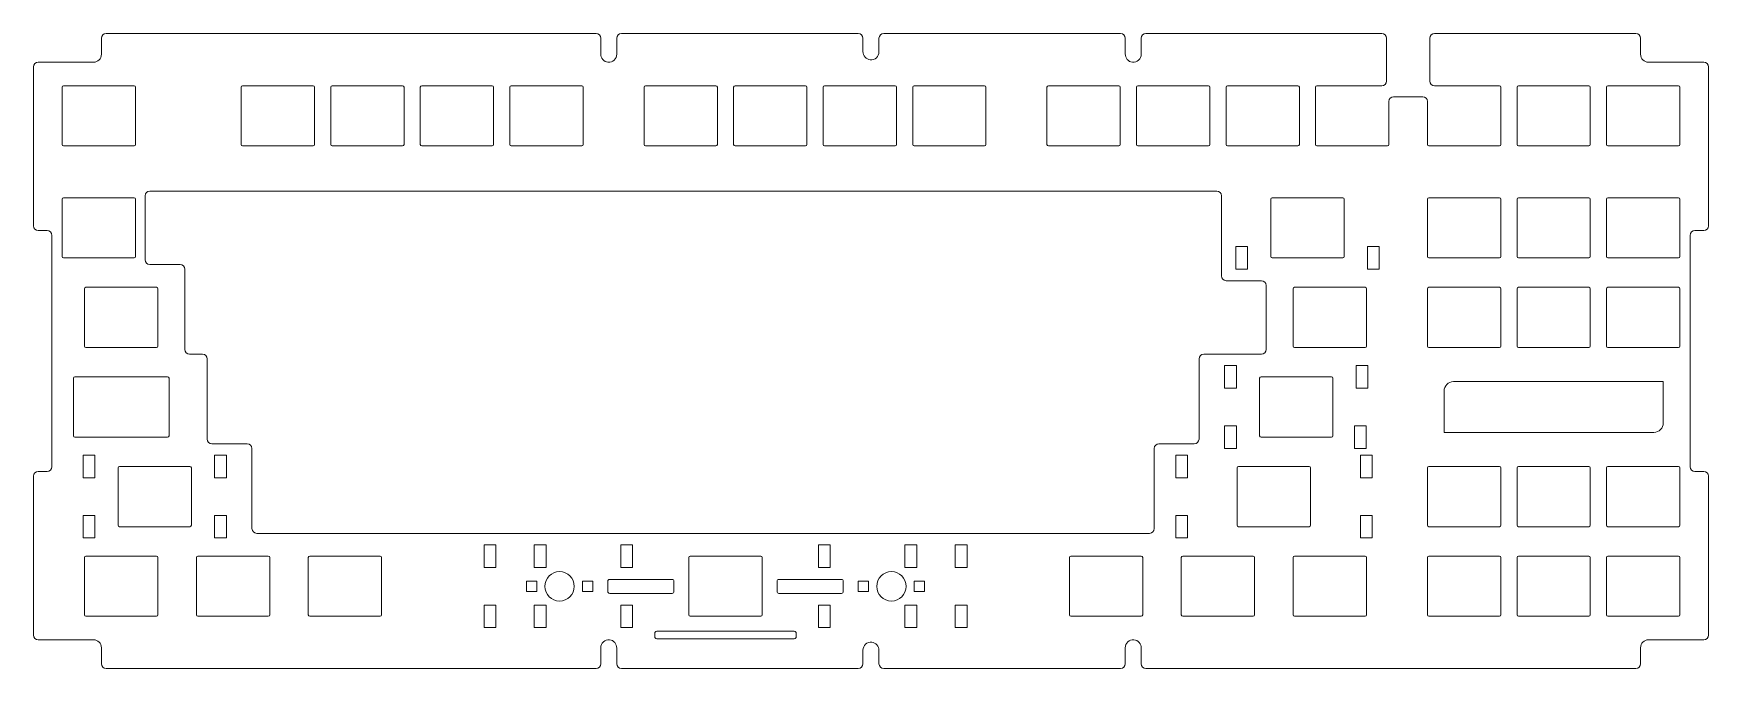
# Model space of a CAD drawing. Header units: inches. Extents: x -9 to 348, y 31 to 166.
import ezdxf

# ---------------------------------------------------------------- set-up
doc = ezdxf.new("R2010")
doc.units = ezdxf.units.IN
doc.header["$MEASUREMENT"] = 0
doc.layers.add('Layer 2', color=7, linetype='Continuous')
doc.layers.add('Layer 3', color=7, linetype='Continuous')

# ---------------------------------------------------------------- blocks, each defined once
blk = doc.blocks.new('block 2')
at = {"layer": 'Layer 2', "color": 250, "lineweight": 9}
blk.add_open_spline([(288.25, 158.71), (288.25, 158.71), (288.25, 165.27), (288.25, 165.27), (288.25, 165.83), (288.7, 166.28), (289.25, 166.28), (289.25, 166.28), (332.08, 166.28), (332.08, 166.28), (332.63, 166.28), (333.08, 165.83), (333.08, 165.28), (333.08, 165.28), (333.08, 161.87), (333.08, 161.87), (333.08, 160.93), (333.84, 160.17), (334.78, 160.17), (334.78, 160.17), (346.53, 160.17), (346.53, 160.17), (347.09, 160.17), (347.53, 159.72), (347.53, 159.17), (347.53, 159.17), (347.53, 125.37), (347.53, 125.37), (347.53, 124.82), (347.09, 124.37), (346.53, 124.37), (346.53, 124.37), (344.65, 124.37), (344.65, 124.37), (344.1, 124.37), (343.65, 123.93), (343.65, 123.37), (343.65, 123.37), (343.65, 74.18), (343.65, 74.18), (343.65, 73.63), (344.1, 73.18), (344.65, 73.18), (344.65, 73.18), (346.53, 73.18), (346.53, 73.18), (347.09, 73.18), (347.53, 72.73), (347.53, 72.18), (347.53, 72.18), (347.53, 38.38), (347.53, 38.38), (347.53, 37.83), (347.09, 37.38), (346.53, 37.38), (346.53, 37.38), (334.78, 37.38), (334.78, 37.38), (333.84, 37.38), (333.08, 36.62), (333.08, 35.68), (333.08, 35.68), (333.08, 32.28), (333.08, 32.28), (333.08, 31.73), (332.63, 31.28), (332.08, 31.28), (332.08, 31.28), (227.83, 31.28), (227.83, 31.28), (227.28, 31.28), (226.83, 31.73), (226.83, 32.28), (226.83, 32.28), (226.83, 35.6), (226.83, 35.6), (226.83, 36.49), (226.18, 37.3), (225.29, 37.38), (224.28, 37.46), (223.43, 36.67), (223.43, 35.68), (223.43, 35.68), (223.43, 32.28), (223.43, 32.28), (223.43, 31.73), (222.99, 31.28), (222.43, 31.28), (222.43, 31.28), (172.03, 31.28), (172.03, 31.28), (171.48, 31.28), (171.03, 31.73), (171.03, 32.28), (171.03, 32.28), (171.03, 35.11), (171.03, 35.11), (171.03, 36), (170.38, 36.79), (169.5, 36.88), (168.49, 36.97), (167.63, 36.18), (167.63, 35.18), (167.63, 35.18), (167.63, 32.28), (167.63, 32.28), (167.63, 31.73), (167.19, 31.28), (166.63, 31.28), (166.63, 31.28), (116.23, 31.28), (116.23, 31.28), (115.68, 31.28), (115.23, 31.73), (115.23, 32.28), (115.23, 32.28), (115.23, 35.61), (115.23, 35.61), (115.23, 36.5), (114.58, 37.29), (113.7, 37.38), (112.69, 37.47), (111.83, 36.68), (111.83, 35.68), (111.83, 35.68), (111.83, 32.28), (111.83, 32.28), (111.83, 31.73), (111.39, 31.28), (110.83, 31.28), (110.83, 31.28), (6.59, 31.28), (6.59, 31.28), (6.03, 31.28), (5.59, 31.73), (5.59, 32.28), (5.59, 32.28), (5.59, 35.68), (5.59, 35.68), (5.59, 36.62), (4.82, 37.38), (3.89, 37.38), (3.89, 37.38), (-7.87, 37.38), (-7.87, 37.38), (-8.42, 37.38), (-8.87, 37.83), (-8.87, 38.38), (-8.87, 38.38), (-8.87, 72.18), (-8.87, 72.18), (-8.87, 72.73), (-8.42, 73.18), (-7.87, 73.18), (-7.87, 73.18), (-5.99, 73.18), (-5.99, 73.18), (-5.43, 73.18), (-4.99, 73.63), (-4.99, 74.18), (-4.99, 74.18), (-4.99, 123.37), (-4.99, 123.37), (-4.99, 123.93), (-5.43, 124.37), (-5.99, 124.37), (-5.99, 124.37), (-7.87, 124.37), (-7.87, 124.37), (-8.42, 124.37), (-8.87, 124.82), (-8.87, 125.37), (-8.87, 125.37), (-8.87, 159.17), (-8.87, 159.17), (-8.87, 159.72), (-8.42, 160.17), (-7.87, 160.17), (-7.87, 160.17), (3.89, 160.17), (3.89, 160.17), (4.82, 160.17), (5.59, 160.93), (5.59, 161.87), (5.59, 161.87), (5.59, 165.28), (5.59, 165.28), (5.59, 165.83), (6.03, 166.28), (6.59, 166.28), (6.59, 166.28), (110.83, 166.28), (110.83, 166.28), (111.39, 166.28), (111.83, 165.83), (111.83, 165.28), (111.83, 165.28), (111.83, 161.95), (111.83, 161.95), (111.83, 161.06), (112.48, 160.26), (113.37, 160.18), (114.38, 160.08), (115.23, 160.88), (115.23, 161.87), (115.23, 161.87), (115.23, 165.28), (115.23, 165.28), (115.23, 165.83), (115.68, 166.28), (116.23, 166.28), (116.23, 166.28), (166.63, 166.28), (166.63, 166.28), (167.19, 166.28), (167.63, 165.83), (167.63, 165.28), (167.63, 165.28), (167.63, 162.45), (167.63, 162.45), (167.63, 161.56), (168.28, 160.76), (169.17, 160.68), (170.18, 160.58), (171.03, 161.38), (171.03, 162.37), (171.03, 162.37), (171.03, 165.28), (171.03, 165.28), (171.03, 165.83), (171.48, 166.28), (172.03, 166.28), (172.03, 166.28), (222.43, 166.28), (222.43, 166.28), (222.99, 166.28), (223.43, 165.83), (223.43, 165.28), (223.43, 165.28), (223.43, 161.95), (223.43, 161.95), (223.43, 161.06), (224.08, 160.26), (224.97, 160.18), (225.98, 160.08), (226.83, 160.88), (226.83, 161.87), (226.83, 161.87), (226.83, 165.28), (226.83, 165.28), (226.83, 165.83), (227.28, 166.28), (227.83, 166.28), (227.83, 166.28), (278.01, 166.28), (278.01, 166.28), (278.57, 166.28), (279.02, 165.83), (279.02, 165.27), (279.02, 165.27), (279.02, 158.71), (279.02, 158.71)], degree=3, knots=[0, 0, 0, 0, 1, 1, 1, 2, 2, 2, 3, 3, 3, 4, 4, 4, 5, 5, 5, 6, 6, 6, 7, 7, 7, 8, 8, 8, 9, 9, 9, 10, 10, 10, 11, 11, 11, 12, 12, 12, 13, 13, 13, 14, 14, 14, 15, 15, 15, 16, 16, 16, 17, 17, 17, 18, 18, 18, 19, 19, 19, 20, 20, 20, 21, 21, 21, 22, 22, 22, 23, 23, 23, 24, 24, 24, 25, 25, 25, 26, 26, 26, 27, 27, 27, 28, 28, 28, 29, 29, 29, 30, 30, 30, 31, 31, 31, 32, 32, 32, 33, 33, 33, 34, 34, 34, 35, 35, 35, 36, 36, 36, 37, 37, 37, 38, 38, 38, 39, 39, 39, 40, 40, 40, 41, 41, 41, 42, 42, 42, 43, 43, 43, 44, 44, 44, 45, 45, 45, 46, 46, 46, 47, 47, 47, 48, 48, 48, 49, 49, 49, 50, 50, 50, 51, 51, 51, 52, 52, 52, 53, 53, 53, 54, 54, 54, 55, 55, 55, 56, 56, 56, 57, 57, 57, 58, 58, 58, 59, 59, 59, 60, 60, 60, 61, 61, 61, 62, 62, 62, 63, 63, 63, 64, 64, 64, 65, 65, 65, 66, 66, 66, 67, 67, 67, 68, 68, 68, 69, 69, 69, 70, 70, 70, 71, 71, 71, 72, 72, 72, 73, 73, 73, 74, 74, 74, 75, 75, 75, 76, 76, 76, 77, 77, 77, 78, 78, 78, 79, 79, 79, 80, 80, 80, 81, 81, 81, 82, 82, 82, 83, 83, 83, 84, 84, 84, 85, 85, 85, 86, 86, 86, 87, 87, 87, 87], dxfattribs=at)
blk = doc.blocks.new('block 3')
at = {"layer": 'Layer 2', "color": 250, "lineweight": 9}
blk.add_open_spline([(337.91, 92.27), (337.91, 92.27), (337.91, 83.48), (337.91, 83.48), (337.91, 82.37), (337.02, 81.48), (335.91, 81.48), (335.91, 81.48), (291.27, 81.48), (291.27, 81.48), (291.27, 81.48), (291.27, 90.27), (291.27, 90.27), (291.27, 91.37), (292.16, 92.27), (293.27, 92.27), (293.27, 92.27), (337.91, 92.27), (337.91, 92.27)], degree=3, knots=[0, 0, 0, 0, 1, 1, 1, 2, 2, 2, 3, 3, 3, 4, 4, 4, 5, 5, 5, 6, 6, 6, 6], dxfattribs=at)
blk = doc.blocks.new('block 4')
at = {"layer": 'Layer 2', "color": 250, "lineweight": 9}
blk.add_open_spline([(163.03, 47.23), (163.03, 47.23), (149.75, 47.23), (149.75, 47.23), (149.53, 47.23), (149.35, 47.41), (149.35, 47.63), (149.35, 47.63), (149.35, 49.83), (149.35, 49.83), (149.35, 50.06), (149.53, 50.23), (149.75, 50.23), (149.75, 50.23), (163.03, 50.23), (163.03, 50.23), (163.25, 50.23), (163.43, 50.06), (163.43, 49.83), (163.43, 49.83), (163.43, 47.63), (163.43, 47.63), (163.43, 47.41), (163.25, 47.23), (163.03, 47.23)], degree=3, knots=[0, 0, 0, 0, 1, 1, 1, 2, 2, 2, 3, 3, 3, 4, 4, 4, 5, 5, 5, 6, 6, 6, 7, 7, 7, 8, 8, 8, 8], dxfattribs=at)
blk = doc.blocks.new('block 5')
at = {"layer": 'Layer 2', "color": 250, "lineweight": 9}
blk.add_open_spline([(153.02, 37.59), (153.02, 37.59), (123.74, 37.59), (123.74, 37.59), (123.52, 37.59), (123.34, 37.77), (123.34, 37.99), (123.34, 37.99), (123.34, 38.78), (123.34, 38.78), (123.34, 39), (123.52, 39.18), (123.74, 39.18), (123.74, 39.18), (153.02, 39.18), (153.02, 39.18), (153.24, 39.18), (153.42, 39), (153.42, 38.78), (153.42, 38.78), (153.42, 37.99), (153.42, 37.99), (153.42, 37.77), (153.24, 37.59), (153.02, 37.59)], degree=3, knots=[0, 0, 0, 0, 1, 1, 1, 2, 2, 2, 3, 3, 3, 4, 4, 4, 5, 5, 5, 6, 6, 6, 7, 7, 7, 8, 8, 8, 8], dxfattribs=at)
blk = doc.blocks.new('block 6')
at = {"layer": 'Layer 2', "color": 250, "lineweight": 9}
blk.add_open_spline([(127, 47.23), (127, 47.23), (113.73, 47.23), (113.73, 47.23), (113.51, 47.23), (113.33, 47.41), (113.33, 47.63), (113.33, 47.63), (113.33, 49.83), (113.33, 49.83), (113.33, 50.06), (113.51, 50.23), (113.73, 50.23), (113.73, 50.23), (127, 50.23), (127, 50.23), (127.22, 50.23), (127.4, 50.06), (127.4, 49.83), (127.4, 49.83), (127.4, 47.63), (127.4, 47.63), (127.4, 47.41), (127.22, 47.23), (127, 47.23)], degree=3, knots=[0, 0, 0, 0, 1, 1, 1, 2, 2, 2, 3, 3, 3, 4, 4, 4, 5, 5, 5, 6, 6, 6, 7, 7, 7, 8, 8, 8, 8], dxfattribs=at)
blk = doc.blocks.new('block 7')
at = {"layer": 'Layer 2', "color": 250, "lineweight": 9}
blk.add_open_spline([(12.53, 142.38), (12.53, 142.38), (-2.47, 142.38), (-2.47, 142.38), (-2.64, 142.38), (-2.77, 142.52), (-2.77, 142.68), (-2.77, 142.68), (-2.77, 154.88), (-2.77, 154.88), (-2.77, 155.05), (-2.64, 155.18), (-2.47, 155.18), (-2.47, 155.18), (12.53, 155.18), (12.53, 155.18), (12.69, 155.18), (12.83, 155.05), (12.83, 154.88), (12.83, 154.88), (12.83, 142.68), (12.83, 142.68), (12.83, 142.52), (12.69, 142.38), (12.53, 142.38)], degree=3, knots=[0, 0, 0, 0, 1, 1, 1, 2, 2, 2, 3, 3, 3, 4, 4, 4, 5, 5, 5, 6, 6, 6, 7, 7, 7, 8, 8, 8, 8], dxfattribs=at)
blk = doc.blocks.new('block 8')
at = {"layer": 'Layer 2', "color": 250, "lineweight": 9}
blk.add_open_spline([(12.53, 118.57), (12.53, 118.57), (-2.47, 118.57), (-2.47, 118.57), (-2.64, 118.57), (-2.77, 118.71), (-2.77, 118.87), (-2.77, 118.87), (-2.77, 131.07), (-2.77, 131.07), (-2.77, 131.24), (-2.64, 131.37), (-2.47, 131.37), (-2.47, 131.37), (12.53, 131.37), (12.53, 131.37), (12.69, 131.37), (12.83, 131.24), (12.83, 131.07), (12.83, 131.07), (12.83, 118.87), (12.83, 118.87), (12.83, 118.71), (12.69, 118.57), (12.53, 118.57)], degree=3, knots=[0, 0, 0, 0, 1, 1, 1, 2, 2, 2, 3, 3, 3, 4, 4, 4, 5, 5, 5, 6, 6, 6, 7, 7, 7, 8, 8, 8, 8], dxfattribs=at)
blk = doc.blocks.new('block 9')
at = {"layer": 'Layer 2', "color": 250, "lineweight": 9}
blk.add_open_spline([(17.29, 99.52), (17.29, 99.52), (2.29, 99.52), (2.29, 99.52), (2.12, 99.52), (1.99, 99.66), (1.99, 99.82), (1.99, 99.82), (1.99, 112.02), (1.99, 112.02), (1.99, 112.19), (2.12, 112.32), (2.29, 112.32), (2.29, 112.32), (17.29, 112.32), (17.29, 112.32), (17.45, 112.32), (17.59, 112.19), (17.59, 112.02), (17.59, 112.02), (17.59, 99.82), (17.59, 99.82), (17.59, 99.66), (17.45, 99.52), (17.29, 99.52)], degree=3, knots=[0, 0, 0, 0, 1, 1, 1, 2, 2, 2, 3, 3, 3, 4, 4, 4, 5, 5, 5, 6, 6, 6, 7, 7, 7, 8, 8, 8, 8], dxfattribs=at)
blk = doc.blocks.new('block 10')
at = {"layer": 'Layer 2', "color": 250, "lineweight": 9}
blk.add_open_spline([(50.63, 142.38), (50.63, 142.38), (35.63, 142.38), (35.63, 142.38), (35.46, 142.38), (35.33, 142.52), (35.33, 142.68), (35.33, 142.68), (35.33, 154.88), (35.33, 154.88), (35.33, 155.05), (35.46, 155.18), (35.63, 155.18), (35.63, 155.18), (50.63, 155.18), (50.63, 155.18), (50.79, 155.18), (50.93, 155.05), (50.93, 154.88), (50.93, 154.88), (50.93, 142.68), (50.93, 142.68), (50.93, 142.52), (50.79, 142.38), (50.63, 142.38)], degree=3, knots=[0, 0, 0, 0, 1, 1, 1, 2, 2, 2, 3, 3, 3, 4, 4, 4, 5, 5, 5, 6, 6, 6, 7, 7, 7, 8, 8, 8, 8], dxfattribs=at)
blk = doc.blocks.new('block 11')
at = {"layer": 'Layer 2', "color": 250, "lineweight": 9}
blk.add_open_spline([(69.68, 142.38), (69.68, 142.38), (54.68, 142.38), (54.68, 142.38), (54.51, 142.38), (54.38, 142.52), (54.38, 142.68), (54.38, 142.68), (54.38, 154.88), (54.38, 154.88), (54.38, 155.05), (54.51, 155.18), (54.68, 155.18), (54.68, 155.18), (69.68, 155.18), (69.68, 155.18), (69.84, 155.18), (69.98, 155.05), (69.98, 154.88), (69.98, 154.88), (69.98, 142.68), (69.98, 142.68), (69.98, 142.52), (69.84, 142.38), (69.68, 142.38)], degree=3, knots=[0, 0, 0, 0, 1, 1, 1, 2, 2, 2, 3, 3, 3, 4, 4, 4, 5, 5, 5, 6, 6, 6, 7, 7, 7, 8, 8, 8, 8], dxfattribs=at)
blk = doc.blocks.new('block 12')
at = {"layer": 'Layer 2', "color": 250, "lineweight": 9}
blk.add_open_spline([(88.73, 142.38), (88.73, 142.38), (73.73, 142.38), (73.73, 142.38), (73.56, 142.38), (73.43, 142.52), (73.43, 142.68), (73.43, 142.68), (73.43, 154.88), (73.43, 154.88), (73.43, 155.05), (73.56, 155.18), (73.73, 155.18), (73.73, 155.18), (88.73, 155.18), (88.73, 155.18), (88.89, 155.18), (89.03, 155.05), (89.03, 154.88), (89.03, 154.88), (89.03, 142.68), (89.03, 142.68), (89.03, 142.52), (88.89, 142.38), (88.73, 142.38)], degree=3, knots=[0, 0, 0, 0, 1, 1, 1, 2, 2, 2, 3, 3, 3, 4, 4, 4, 5, 5, 5, 6, 6, 6, 7, 7, 7, 8, 8, 8, 8], dxfattribs=at)
blk = doc.blocks.new('block 13')
at = {"layer": 'Layer 2', "color": 250, "lineweight": 9}
blk.add_open_spline([(107.78, 142.38), (107.78, 142.38), (92.78, 142.38), (92.78, 142.38), (92.61, 142.38), (92.48, 142.52), (92.48, 142.68), (92.48, 142.68), (92.48, 154.88), (92.48, 154.88), (92.48, 155.05), (92.61, 155.18), (92.78, 155.18), (92.78, 155.18), (107.78, 155.18), (107.78, 155.18), (107.94, 155.18), (108.08, 155.05), (108.08, 154.88), (108.08, 154.88), (108.08, 142.68), (108.08, 142.68), (108.08, 142.52), (107.94, 142.38), (107.78, 142.38)], degree=3, knots=[0, 0, 0, 0, 1, 1, 1, 2, 2, 2, 3, 3, 3, 4, 4, 4, 5, 5, 5, 6, 6, 6, 7, 7, 7, 8, 8, 8, 8], dxfattribs=at)
blk = doc.blocks.new('block 14')
at = {"layer": 'Layer 2', "color": 250, "lineweight": 9}
blk.add_open_spline([(19.67, 80.47), (19.67, 80.47), (-0.09, 80.47), (-0.09, 80.47), (-0.26, 80.47), (-0.39, 80.61), (-0.39, 80.77), (-0.39, 80.77), (-0.39, 92.97), (-0.39, 92.97), (-0.39, 93.14), (-0.26, 93.27), (-0.09, 93.27), (-0.09, 93.27), (19.67, 93.27), (19.67, 93.27), (19.84, 93.27), (19.97, 93.14), (19.97, 92.97), (19.97, 92.97), (19.97, 80.77), (19.97, 80.77), (19.97, 80.61), (19.84, 80.47), (19.67, 80.47)], degree=3, knots=[0, 0, 0, 0, 1, 1, 1, 2, 2, 2, 3, 3, 3, 4, 4, 4, 5, 5, 5, 6, 6, 6, 7, 7, 7, 8, 8, 8, 8], dxfattribs=at)
blk = doc.blocks.new('block 15')
at = {"layer": 'Layer 2', "color": 250, "lineweight": 9}
blk.add_open_spline([(24.43, 61.42), (24.43, 61.42), (9.43, 61.42), (9.43, 61.42), (9.27, 61.42), (9.13, 61.56), (9.13, 61.72), (9.13, 61.72), (9.13, 73.92), (9.13, 73.92), (9.13, 74.09), (9.27, 74.22), (9.43, 74.22), (9.43, 74.22), (24.43, 74.22), (24.43, 74.22), (24.6, 74.22), (24.73, 74.09), (24.73, 73.92), (24.73, 73.92), (24.73, 61.72), (24.73, 61.72), (24.73, 61.56), (24.6, 61.42), (24.43, 61.42)], degree=3, knots=[0, 0, 0, 0, 1, 1, 1, 2, 2, 2, 3, 3, 3, 4, 4, 4, 5, 5, 5, 6, 6, 6, 7, 7, 7, 8, 8, 8, 8], dxfattribs=at)
blk = doc.blocks.new('block 16')
at = {"layer": 'Layer 2', "color": 250, "lineweight": 9}
blk.add_open_spline([(17.29, 42.37), (17.29, 42.37), (2.29, 42.37), (2.29, 42.37), (2.12, 42.37), (1.99, 42.51), (1.99, 42.67), (1.99, 42.67), (1.99, 54.87), (1.99, 54.87), (1.99, 55.04), (2.12, 55.17), (2.29, 55.17), (2.29, 55.17), (17.29, 55.17), (17.29, 55.17), (17.45, 55.17), (17.59, 55.04), (17.59, 54.87), (17.59, 54.87), (17.59, 42.67), (17.59, 42.67), (17.59, 42.51), (17.45, 42.37), (17.29, 42.37)], degree=3, knots=[0, 0, 0, 0, 1, 1, 1, 2, 2, 2, 3, 3, 3, 4, 4, 4, 5, 5, 5, 6, 6, 6, 7, 7, 7, 8, 8, 8, 8], dxfattribs=at)
blk = doc.blocks.new('block 17')
at = {"layer": 'Layer 2', "color": 250, "lineweight": 9}
blk.add_open_spline([(41.1, 42.37), (41.1, 42.37), (26.1, 42.37), (26.1, 42.37), (25.94, 42.37), (25.8, 42.51), (25.8, 42.67), (25.8, 42.67), (25.8, 54.87), (25.8, 54.87), (25.8, 55.04), (25.94, 55.17), (26.1, 55.17), (26.1, 55.17), (41.1, 55.17), (41.1, 55.17), (41.27, 55.17), (41.4, 55.04), (41.4, 54.87), (41.4, 54.87), (41.4, 42.67), (41.4, 42.67), (41.4, 42.51), (41.27, 42.37), (41.1, 42.37)], degree=3, knots=[0, 0, 0, 0, 1, 1, 1, 2, 2, 2, 3, 3, 3, 4, 4, 4, 5, 5, 5, 6, 6, 6, 7, 7, 7, 8, 8, 8, 8], dxfattribs=at)
blk = doc.blocks.new('block 18')
at = {"layer": 'Layer 2', "color": 250, "lineweight": 9}
blk.add_open_spline([(64.91, 42.37), (64.91, 42.37), (49.91, 42.37), (49.91, 42.37), (49.75, 42.37), (49.61, 42.51), (49.61, 42.67), (49.61, 42.67), (49.61, 54.87), (49.61, 54.87), (49.61, 55.04), (49.75, 55.17), (49.91, 55.17), (49.91, 55.17), (64.91, 55.17), (64.91, 55.17), (65.08, 55.17), (65.21, 55.04), (65.21, 54.87), (65.21, 54.87), (65.21, 42.67), (65.21, 42.67), (65.21, 42.51), (65.08, 42.37), (64.91, 42.37)], degree=3, knots=[0, 0, 0, 0, 1, 1, 1, 2, 2, 2, 3, 3, 3, 4, 4, 4, 5, 5, 5, 6, 6, 6, 7, 7, 7, 8, 8, 8, 8], dxfattribs=at)
blk = doc.blocks.new('block 19')
at = {"layer": 'Layer 2', "color": 250, "lineweight": 9}
blk.add_open_spline([(226.84, 42.37), (226.84, 42.37), (211.84, 42.37), (211.84, 42.37), (211.67, 42.37), (211.54, 42.51), (211.54, 42.67), (211.54, 42.67), (211.54, 54.87), (211.54, 54.87), (211.54, 55.04), (211.67, 55.17), (211.84, 55.17), (211.84, 55.17), (226.84, 55.17), (226.84, 55.17), (227.01, 55.17), (227.14, 55.04), (227.14, 54.87), (227.14, 54.87), (227.14, 42.67), (227.14, 42.67), (227.14, 42.51), (227.01, 42.37), (226.84, 42.37)], degree=3, knots=[0, 0, 0, 0, 1, 1, 1, 2, 2, 2, 3, 3, 3, 4, 4, 4, 5, 5, 5, 6, 6, 6, 7, 7, 7, 8, 8, 8, 8], dxfattribs=at)
blk = doc.blocks.new('block 20')
at = {"layer": 'Layer 2', "color": 250, "lineweight": 9}
blk.add_open_spline([(250.65, 42.37), (250.65, 42.37), (235.65, 42.37), (235.65, 42.37), (235.49, 42.37), (235.35, 42.51), (235.35, 42.67), (235.35, 42.67), (235.35, 54.87), (235.35, 54.87), (235.35, 55.04), (235.49, 55.17), (235.65, 55.17), (235.65, 55.17), (250.65, 55.17), (250.65, 55.17), (250.82, 55.17), (250.95, 55.04), (250.95, 54.87), (250.95, 54.87), (250.95, 42.67), (250.95, 42.67), (250.95, 42.51), (250.82, 42.37), (250.65, 42.37)], degree=3, knots=[0, 0, 0, 0, 1, 1, 1, 2, 2, 2, 3, 3, 3, 4, 4, 4, 5, 5, 5, 6, 6, 6, 7, 7, 7, 8, 8, 8, 8], dxfattribs=at)
blk = doc.blocks.new('block 21')
at = {"layer": 'Layer 2', "color": 250, "lineweight": 9}
blk.add_open_spline([(274.46, 42.37), (274.46, 42.37), (259.47, 42.37), (259.47, 42.37), (259.3, 42.37), (259.17, 42.51), (259.17, 42.67), (259.17, 42.67), (259.17, 54.87), (259.17, 54.87), (259.17, 55.04), (259.3, 55.17), (259.47, 55.17), (259.47, 55.17), (274.46, 55.17), (274.46, 55.17), (274.63, 55.17), (274.76, 55.04), (274.76, 54.87), (274.76, 54.87), (274.76, 42.67), (274.76, 42.67), (274.76, 42.51), (274.63, 42.37), (274.46, 42.37)], degree=3, knots=[0, 0, 0, 0, 1, 1, 1, 2, 2, 2, 3, 3, 3, 4, 4, 4, 5, 5, 5, 6, 6, 6, 7, 7, 7, 8, 8, 8, 8], dxfattribs=at)
blk = doc.blocks.new('block 22')
at = {"layer": 'Layer 2', "color": 250, "lineweight": 9}
blk.add_open_spline([(145.88, 42.37), (145.88, 42.37), (130.88, 42.37), (130.88, 42.37), (130.71, 42.37), (130.58, 42.51), (130.58, 42.67), (130.58, 42.67), (130.58, 54.87), (130.58, 54.87), (130.58, 55.04), (130.71, 55.17), (130.88, 55.17), (130.88, 55.17), (145.88, 55.17), (145.88, 55.17), (146.04, 55.17), (146.18, 55.04), (146.18, 54.87), (146.18, 54.87), (146.18, 42.67), (146.18, 42.67), (146.18, 42.51), (146.04, 42.37), (145.88, 42.37)], degree=3, knots=[0, 0, 0, 0, 1, 1, 1, 2, 2, 2, 3, 3, 3, 4, 4, 4, 5, 5, 5, 6, 6, 6, 7, 7, 7, 8, 8, 8, 8], dxfattribs=at)
blk = doc.blocks.new('block 23')
at = {"layer": 'Layer 2', "color": 250, "lineweight": 9}
blk.add_open_spline([(267.32, 80.47), (267.32, 80.47), (252.32, 80.47), (252.32, 80.47), (252.15, 80.47), (252.02, 80.61), (252.02, 80.77), (252.02, 80.77), (252.02, 92.97), (252.02, 92.97), (252.02, 93.14), (252.15, 93.27), (252.32, 93.27), (252.32, 93.27), (267.32, 93.27), (267.32, 93.27), (267.48, 93.27), (267.62, 93.14), (267.62, 92.97), (267.62, 92.97), (267.62, 80.77), (267.62, 80.77), (267.62, 80.61), (267.48, 80.47), (267.32, 80.47)], degree=3, knots=[0, 0, 0, 0, 1, 1, 1, 2, 2, 2, 3, 3, 3, 4, 4, 4, 5, 5, 5, 6, 6, 6, 7, 7, 7, 8, 8, 8, 8], dxfattribs=at)
blk = doc.blocks.new('block 24')
at = {"layer": 'Layer 2', "color": 250, "lineweight": 9}
blk.add_open_spline([(262.56, 61.42), (262.56, 61.42), (247.56, 61.42), (247.56, 61.42), (247.39, 61.42), (247.26, 61.56), (247.26, 61.72), (247.26, 61.72), (247.26, 73.92), (247.26, 73.92), (247.26, 74.09), (247.39, 74.22), (247.56, 74.22), (247.56, 74.22), (262.56, 74.22), (262.56, 74.22), (262.72, 74.22), (262.86, 74.09), (262.86, 73.92), (262.86, 73.92), (262.86, 61.72), (262.86, 61.72), (262.86, 61.56), (262.72, 61.42), (262.56, 61.42)], degree=3, knots=[0, 0, 0, 0, 1, 1, 1, 2, 2, 2, 3, 3, 3, 4, 4, 4, 5, 5, 5, 6, 6, 6, 7, 7, 7, 8, 8, 8, 8], dxfattribs=at)
blk = doc.blocks.new('block 25')
at = {"layer": 'Layer 2', "color": 250, "lineweight": 9}
blk.add_open_spline([(274.46, 99.52), (274.46, 99.52), (259.46, 99.52), (259.46, 99.52), (259.3, 99.52), (259.16, 99.66), (259.16, 99.82), (259.16, 99.82), (259.16, 112.02), (259.16, 112.02), (259.16, 112.19), (259.3, 112.32), (259.46, 112.32), (259.46, 112.32), (274.46, 112.32), (274.46, 112.32), (274.63, 112.32), (274.76, 112.19), (274.76, 112.02), (274.76, 112.02), (274.76, 99.82), (274.76, 99.82), (274.76, 99.66), (274.63, 99.52), (274.46, 99.52)], degree=3, knots=[0, 0, 0, 0, 1, 1, 1, 2, 2, 2, 3, 3, 3, 4, 4, 4, 5, 5, 5, 6, 6, 6, 7, 7, 7, 8, 8, 8, 8], dxfattribs=at)
blk = doc.blocks.new('block 26')
at = {"layer": 'Layer 2', "color": 250, "lineweight": 9}
blk.add_open_spline([(269.7, 118.57), (269.7, 118.57), (254.7, 118.57), (254.7, 118.57), (254.54, 118.57), (254.4, 118.71), (254.4, 118.87), (254.4, 118.87), (254.4, 131.07), (254.4, 131.07), (254.4, 131.24), (254.54, 131.37), (254.7, 131.37), (254.7, 131.37), (269.7, 131.37), (269.7, 131.37), (269.87, 131.37), (270, 131.24), (270, 131.07), (270, 131.07), (270, 118.87), (270, 118.87), (270, 118.71), (269.87, 118.57), (269.7, 118.57)], degree=3, knots=[0, 0, 0, 0, 1, 1, 1, 2, 2, 2, 3, 3, 3, 4, 4, 4, 5, 5, 5, 6, 6, 6, 7, 7, 7, 8, 8, 8, 8], dxfattribs=at)
blk = doc.blocks.new('block 27')
at = {"layer": 'Layer 2', "color": 250, "lineweight": 9}
blk.add_open_spline([(303.04, 118.57), (303.04, 118.57), (288.04, 118.57), (288.04, 118.57), (287.87, 118.57), (287.74, 118.71), (287.74, 118.87), (287.74, 118.87), (287.74, 131.07), (287.74, 131.07), (287.74, 131.24), (287.87, 131.37), (288.04, 131.37), (288.04, 131.37), (303.04, 131.37), (303.04, 131.37), (303.2, 131.37), (303.34, 131.24), (303.34, 131.07), (303.34, 131.07), (303.34, 118.87), (303.34, 118.87), (303.34, 118.71), (303.2, 118.57), (303.04, 118.57)], degree=3, knots=[0, 0, 0, 0, 1, 1, 1, 2, 2, 2, 3, 3, 3, 4, 4, 4, 5, 5, 5, 6, 6, 6, 7, 7, 7, 8, 8, 8, 8], dxfattribs=at)
blk = doc.blocks.new('block 28')
at = {"layer": 'Layer 2', "color": 250, "lineweight": 9}
blk.add_open_spline([(322.09, 118.57), (322.09, 118.57), (307.09, 118.57), (307.09, 118.57), (306.92, 118.57), (306.79, 118.71), (306.79, 118.87), (306.79, 118.87), (306.79, 131.07), (306.79, 131.07), (306.79, 131.24), (306.92, 131.37), (307.09, 131.37), (307.09, 131.37), (322.09, 131.37), (322.09, 131.37), (322.25, 131.37), (322.39, 131.24), (322.39, 131.07), (322.39, 131.07), (322.39, 118.87), (322.39, 118.87), (322.39, 118.71), (322.25, 118.57), (322.09, 118.57)], degree=3, knots=[0, 0, 0, 0, 1, 1, 1, 2, 2, 2, 3, 3, 3, 4, 4, 4, 5, 5, 5, 6, 6, 6, 7, 7, 7, 8, 8, 8, 8], dxfattribs=at)
blk = doc.blocks.new('block 29')
at = {"layer": 'Layer 2', "color": 250, "lineweight": 9}
blk.add_open_spline([(341.14, 118.57), (341.14, 118.57), (326.14, 118.57), (326.14, 118.57), (325.97, 118.57), (325.84, 118.71), (325.84, 118.87), (325.84, 118.87), (325.84, 131.07), (325.84, 131.07), (325.84, 131.24), (325.97, 131.37), (326.14, 131.37), (326.14, 131.37), (341.14, 131.37), (341.14, 131.37), (341.3, 131.37), (341.44, 131.24), (341.44, 131.07), (341.44, 131.07), (341.44, 118.87), (341.44, 118.87), (341.44, 118.71), (341.3, 118.57), (341.14, 118.57)], degree=3, knots=[0, 0, 0, 0, 1, 1, 1, 2, 2, 2, 3, 3, 3, 4, 4, 4, 5, 5, 5, 6, 6, 6, 7, 7, 7, 8, 8, 8, 8], dxfattribs=at)
blk = doc.blocks.new('block 30')
at = {"layer": 'Layer 2', "color": 250, "lineweight": 9}
blk.add_open_spline([(303.04, 99.52), (303.04, 99.52), (288.04, 99.52), (288.04, 99.52), (287.87, 99.52), (287.74, 99.66), (287.74, 99.82), (287.74, 99.82), (287.74, 112.02), (287.74, 112.02), (287.74, 112.19), (287.87, 112.32), (288.04, 112.32), (288.04, 112.32), (303.04, 112.32), (303.04, 112.32), (303.2, 112.32), (303.34, 112.19), (303.34, 112.02), (303.34, 112.02), (303.34, 99.82), (303.34, 99.82), (303.34, 99.66), (303.2, 99.52), (303.04, 99.52)], degree=3, knots=[0, 0, 0, 0, 1, 1, 1, 2, 2, 2, 3, 3, 3, 4, 4, 4, 5, 5, 5, 6, 6, 6, 7, 7, 7, 8, 8, 8, 8], dxfattribs=at)
blk = doc.blocks.new('block 31')
at = {"layer": 'Layer 2', "color": 250, "lineweight": 9}
blk.add_open_spline([(322.09, 99.52), (322.09, 99.52), (307.09, 99.52), (307.09, 99.52), (306.92, 99.52), (306.79, 99.66), (306.79, 99.82), (306.79, 99.82), (306.79, 112.02), (306.79, 112.02), (306.79, 112.19), (306.92, 112.32), (307.09, 112.32), (307.09, 112.32), (322.09, 112.32), (322.09, 112.32), (322.25, 112.32), (322.39, 112.19), (322.39, 112.02), (322.39, 112.02), (322.39, 99.82), (322.39, 99.82), (322.39, 99.66), (322.25, 99.52), (322.09, 99.52)], degree=3, knots=[0, 0, 0, 0, 1, 1, 1, 2, 2, 2, 3, 3, 3, 4, 4, 4, 5, 5, 5, 6, 6, 6, 7, 7, 7, 8, 8, 8, 8], dxfattribs=at)
blk = doc.blocks.new('block 32')
at = {"layer": 'Layer 2', "color": 250, "lineweight": 9}
blk.add_open_spline([(341.14, 99.52), (341.14, 99.52), (326.14, 99.52), (326.14, 99.52), (325.97, 99.52), (325.84, 99.66), (325.84, 99.82), (325.84, 99.82), (325.84, 112.02), (325.84, 112.02), (325.84, 112.19), (325.97, 112.32), (326.14, 112.32), (326.14, 112.32), (341.14, 112.32), (341.14, 112.32), (341.3, 112.32), (341.44, 112.19), (341.44, 112.02), (341.44, 112.02), (341.44, 99.82), (341.44, 99.82), (341.44, 99.66), (341.3, 99.52), (341.14, 99.52)], degree=3, knots=[0, 0, 0, 0, 1, 1, 1, 2, 2, 2, 3, 3, 3, 4, 4, 4, 5, 5, 5, 6, 6, 6, 7, 7, 7, 8, 8, 8, 8], dxfattribs=at)
blk = doc.blocks.new('block 33')
at = {"layer": 'Layer 2', "color": 250, "lineweight": 9}
blk.add_open_spline([(322.09, 61.42), (322.09, 61.42), (307.09, 61.42), (307.09, 61.42), (306.92, 61.42), (306.79, 61.56), (306.79, 61.72), (306.79, 61.72), (306.79, 73.92), (306.79, 73.92), (306.79, 74.09), (306.92, 74.22), (307.09, 74.22), (307.09, 74.22), (322.09, 74.22), (322.09, 74.22), (322.25, 74.22), (322.39, 74.09), (322.39, 73.92), (322.39, 73.92), (322.39, 61.72), (322.39, 61.72), (322.39, 61.56), (322.25, 61.42), (322.09, 61.42)], degree=3, knots=[0, 0, 0, 0, 1, 1, 1, 2, 2, 2, 3, 3, 3, 4, 4, 4, 5, 5, 5, 6, 6, 6, 7, 7, 7, 8, 8, 8, 8], dxfattribs=at)
blk = doc.blocks.new('block 34')
at = {"layer": 'Layer 2', "color": 250, "lineweight": 9}
blk.add_open_spline([(303.04, 42.37), (303.04, 42.37), (288.04, 42.37), (288.04, 42.37), (287.87, 42.37), (287.74, 42.51), (287.74, 42.67), (287.74, 42.67), (287.74, 54.87), (287.74, 54.87), (287.74, 55.04), (287.87, 55.17), (288.04, 55.17), (288.04, 55.17), (303.04, 55.17), (303.04, 55.17), (303.2, 55.17), (303.34, 55.04), (303.34, 54.87), (303.34, 54.87), (303.34, 42.67), (303.34, 42.67), (303.34, 42.51), (303.2, 42.37), (303.04, 42.37)], degree=3, knots=[0, 0, 0, 0, 1, 1, 1, 2, 2, 2, 3, 3, 3, 4, 4, 4, 5, 5, 5, 6, 6, 6, 7, 7, 7, 8, 8, 8, 8], dxfattribs=at)
blk = doc.blocks.new('block 35')
at = {"layer": 'Layer 2', "color": 250, "lineweight": 9}
blk.add_open_spline([(322.09, 42.37), (322.09, 42.37), (307.09, 42.37), (307.09, 42.37), (306.92, 42.37), (306.79, 42.51), (306.79, 42.67), (306.79, 42.67), (306.79, 54.87), (306.79, 54.87), (306.79, 55.04), (306.92, 55.17), (307.09, 55.17), (307.09, 55.17), (322.09, 55.17), (322.09, 55.17), (322.25, 55.17), (322.39, 55.04), (322.39, 54.87), (322.39, 54.87), (322.39, 42.67), (322.39, 42.67), (322.39, 42.51), (322.25, 42.37), (322.09, 42.37)], degree=3, knots=[0, 0, 0, 0, 1, 1, 1, 2, 2, 2, 3, 3, 3, 4, 4, 4, 5, 5, 5, 6, 6, 6, 7, 7, 7, 8, 8, 8, 8], dxfattribs=at)
blk = doc.blocks.new('block 36')
at = {"layer": 'Layer 2', "color": 250, "lineweight": 9}
blk.add_open_spline([(341.14, 42.37), (341.14, 42.37), (326.14, 42.37), (326.14, 42.37), (325.97, 42.37), (325.84, 42.51), (325.84, 42.67), (325.84, 42.67), (325.84, 54.87), (325.84, 54.87), (325.84, 55.04), (325.97, 55.17), (326.14, 55.17), (326.14, 55.17), (341.14, 55.17), (341.14, 55.17), (341.3, 55.17), (341.44, 55.04), (341.44, 54.87), (341.44, 54.87), (341.44, 42.67), (341.44, 42.67), (341.44, 42.51), (341.3, 42.37), (341.14, 42.37)], degree=3, knots=[0, 0, 0, 0, 1, 1, 1, 2, 2, 2, 3, 3, 3, 4, 4, 4, 5, 5, 5, 6, 6, 6, 7, 7, 7, 8, 8, 8, 8], dxfattribs=at)
blk = doc.blocks.new('block 37')
at = {"layer": 'Layer 2', "color": 250, "lineweight": 9}
blk.add_open_spline([(303.04, 61.42), (303.04, 61.42), (288.04, 61.42), (288.04, 61.42), (287.87, 61.42), (287.74, 61.56), (287.74, 61.72), (287.74, 61.72), (287.74, 73.92), (287.74, 73.92), (287.74, 74.09), (287.87, 74.22), (288.04, 74.22), (288.04, 74.22), (303.04, 74.22), (303.04, 74.22), (303.2, 74.22), (303.34, 74.09), (303.34, 73.92), (303.34, 73.92), (303.34, 61.72), (303.34, 61.72), (303.34, 61.56), (303.2, 61.42), (303.04, 61.42)], degree=3, knots=[0, 0, 0, 0, 1, 1, 1, 2, 2, 2, 3, 3, 3, 4, 4, 4, 5, 5, 5, 6, 6, 6, 7, 7, 7, 8, 8, 8, 8], dxfattribs=at)
blk = doc.blocks.new('block 38')
at = {"layer": 'Layer 2', "color": 250, "lineweight": 9}
blk.add_open_spline([(341.14, 61.42), (341.14, 61.42), (326.14, 61.42), (326.14, 61.42), (325.97, 61.42), (325.84, 61.56), (325.84, 61.72), (325.84, 61.72), (325.84, 73.92), (325.84, 73.92), (325.84, 74.09), (325.97, 74.22), (326.14, 74.22), (326.14, 74.22), (341.14, 74.22), (341.14, 74.22), (341.3, 74.22), (341.44, 74.09), (341.44, 73.92), (341.44, 73.92), (341.44, 61.72), (341.44, 61.72), (341.44, 61.56), (341.3, 61.42), (341.14, 61.42)], degree=3, knots=[0, 0, 0, 0, 1, 1, 1, 2, 2, 2, 3, 3, 3, 4, 4, 4, 5, 5, 5, 6, 6, 6, 7, 7, 7, 8, 8, 8, 8], dxfattribs=at)
blk = doc.blocks.new('block 39')
at = {"layer": 'Layer 2', "color": 250, "lineweight": 9}
blk.add_open_spline([(136.35, 142.38), (136.35, 142.38), (121.35, 142.38), (121.35, 142.38), (121.19, 142.38), (121.05, 142.52), (121.05, 142.68), (121.05, 142.68), (121.05, 154.88), (121.05, 154.88), (121.05, 155.05), (121.19, 155.18), (121.35, 155.18), (121.35, 155.18), (136.35, 155.18), (136.35, 155.18), (136.52, 155.18), (136.65, 155.05), (136.65, 154.88), (136.65, 154.88), (136.65, 142.68), (136.65, 142.68), (136.65, 142.52), (136.52, 142.38), (136.35, 142.38)], degree=3, knots=[0, 0, 0, 0, 1, 1, 1, 2, 2, 2, 3, 3, 3, 4, 4, 4, 5, 5, 5, 6, 6, 6, 7, 7, 7, 8, 8, 8, 8], dxfattribs=at)
blk = doc.blocks.new('block 40')
at = {"layer": 'Layer 2', "color": 250, "lineweight": 9}
blk.add_open_spline([(155.4, 142.38), (155.4, 142.38), (140.4, 142.38), (140.4, 142.38), (140.24, 142.38), (140.1, 142.52), (140.1, 142.68), (140.1, 142.68), (140.1, 154.88), (140.1, 154.88), (140.1, 155.05), (140.24, 155.18), (140.4, 155.18), (140.4, 155.18), (155.4, 155.18), (155.4, 155.18), (155.57, 155.18), (155.7, 155.05), (155.7, 154.88), (155.7, 154.88), (155.7, 142.68), (155.7, 142.68), (155.7, 142.52), (155.57, 142.38), (155.4, 142.38)], degree=3, knots=[0, 0, 0, 0, 1, 1, 1, 2, 2, 2, 3, 3, 3, 4, 4, 4, 5, 5, 5, 6, 6, 6, 7, 7, 7, 8, 8, 8, 8], dxfattribs=at)
blk = doc.blocks.new('block 41')
at = {"layer": 'Layer 2', "color": 250, "lineweight": 9}
blk.add_open_spline([(174.45, 142.38), (174.45, 142.38), (159.45, 142.38), (159.45, 142.38), (159.29, 142.38), (159.15, 142.52), (159.15, 142.68), (159.15, 142.68), (159.15, 154.88), (159.15, 154.88), (159.15, 155.05), (159.29, 155.18), (159.45, 155.18), (159.45, 155.18), (174.45, 155.18), (174.45, 155.18), (174.62, 155.18), (174.75, 155.05), (174.75, 154.88), (174.75, 154.88), (174.75, 142.68), (174.75, 142.68), (174.75, 142.52), (174.62, 142.38), (174.45, 142.38)], degree=3, knots=[0, 0, 0, 0, 1, 1, 1, 2, 2, 2, 3, 3, 3, 4, 4, 4, 5, 5, 5, 6, 6, 6, 7, 7, 7, 8, 8, 8, 8], dxfattribs=at)
blk = doc.blocks.new('block 42')
at = {"layer": 'Layer 2', "color": 250, "lineweight": 9}
blk.add_open_spline([(193.5, 142.38), (193.5, 142.38), (178.5, 142.38), (178.5, 142.38), (178.34, 142.38), (178.2, 142.52), (178.2, 142.68), (178.2, 142.68), (178.2, 154.88), (178.2, 154.88), (178.2, 155.05), (178.34, 155.18), (178.5, 155.18), (178.5, 155.18), (193.5, 155.18), (193.5, 155.18), (193.67, 155.18), (193.8, 155.05), (193.8, 154.88), (193.8, 154.88), (193.8, 142.68), (193.8, 142.68), (193.8, 142.52), (193.67, 142.38), (193.5, 142.38)], degree=3, knots=[0, 0, 0, 0, 1, 1, 1, 2, 2, 2, 3, 3, 3, 4, 4, 4, 5, 5, 5, 6, 6, 6, 7, 7, 7, 8, 8, 8, 8], dxfattribs=at)
blk = doc.blocks.new('block 43')
at = {"layer": 'Layer 2', "color": 250, "lineweight": 9}
blk.add_open_spline([(222.08, 142.38), (222.08, 142.38), (207.08, 142.38), (207.08, 142.38), (206.91, 142.38), (206.78, 142.52), (206.78, 142.68), (206.78, 142.68), (206.78, 154.88), (206.78, 154.88), (206.78, 155.05), (206.91, 155.18), (207.08, 155.18), (207.08, 155.18), (222.08, 155.18), (222.08, 155.18), (222.24, 155.18), (222.38, 155.05), (222.38, 154.88), (222.38, 154.88), (222.38, 142.68), (222.38, 142.68), (222.38, 142.52), (222.24, 142.38), (222.08, 142.38)], degree=3, knots=[0, 0, 0, 0, 1, 1, 1, 2, 2, 2, 3, 3, 3, 4, 4, 4, 5, 5, 5, 6, 6, 6, 7, 7, 7, 8, 8, 8, 8], dxfattribs=at)
blk = doc.blocks.new('block 44')
at = {"layer": 'Layer 2', "color": 250, "lineweight": 9}
blk.add_open_spline([(241.13, 142.38), (241.13, 142.38), (226.13, 142.38), (226.13, 142.38), (225.96, 142.38), (225.83, 142.52), (225.83, 142.68), (225.83, 142.68), (225.83, 154.88), (225.83, 154.88), (225.83, 155.05), (225.96, 155.18), (226.13, 155.18), (226.13, 155.18), (241.13, 155.18), (241.13, 155.18), (241.29, 155.18), (241.43, 155.05), (241.43, 154.88), (241.43, 154.88), (241.43, 142.68), (241.43, 142.68), (241.43, 142.52), (241.29, 142.38), (241.13, 142.38)], degree=3, knots=[0, 0, 0, 0, 1, 1, 1, 2, 2, 2, 3, 3, 3, 4, 4, 4, 5, 5, 5, 6, 6, 6, 7, 7, 7, 8, 8, 8, 8], dxfattribs=at)
blk = doc.blocks.new('block 45')
at = {"layer": 'Layer 2', "color": 250, "lineweight": 9}
blk.add_open_spline([(260.18, 142.38), (260.18, 142.38), (245.18, 142.38), (245.18, 142.38), (245.01, 142.38), (244.88, 142.52), (244.88, 142.68), (244.88, 142.68), (244.88, 154.88), (244.88, 154.88), (244.88, 155.05), (245.01, 155.18), (245.18, 155.18), (245.18, 155.18), (260.18, 155.18), (260.18, 155.18), (260.34, 155.18), (260.48, 155.05), (260.48, 154.88), (260.48, 154.88), (260.48, 142.68), (260.48, 142.68), (260.48, 142.52), (260.34, 142.38), (260.18, 142.38)], degree=3, knots=[0, 0, 0, 0, 1, 1, 1, 2, 2, 2, 3, 3, 3, 4, 4, 4, 5, 5, 5, 6, 6, 6, 7, 7, 7, 8, 8, 8, 8], dxfattribs=at)
blk = doc.blocks.new('block 46')
at = {"layer": 'Layer 2', "color": 250, "lineweight": 9}
blk.add_open_spline([(322.09, 142.38), (322.09, 142.38), (307.09, 142.38), (307.09, 142.38), (306.92, 142.38), (306.79, 142.52), (306.79, 142.68), (306.79, 142.68), (306.79, 154.88), (306.79, 154.88), (306.79, 155.05), (306.92, 155.18), (307.09, 155.18), (307.09, 155.18), (322.09, 155.18), (322.09, 155.18), (322.25, 155.18), (322.39, 155.05), (322.39, 154.88), (322.39, 154.88), (322.39, 142.68), (322.39, 142.68), (322.39, 142.52), (322.25, 142.38), (322.09, 142.38)], degree=3, knots=[0, 0, 0, 0, 1, 1, 1, 2, 2, 2, 3, 3, 3, 4, 4, 4, 5, 5, 5, 6, 6, 6, 7, 7, 7, 8, 8, 8, 8], dxfattribs=at)
blk = doc.blocks.new('block 47')
at = {"layer": 'Layer 2', "color": 250, "lineweight": 9}
blk.add_open_spline([(341.14, 142.38), (341.14, 142.38), (326.14, 142.38), (326.14, 142.38), (325.97, 142.38), (325.84, 142.52), (325.84, 142.68), (325.84, 142.68), (325.84, 154.88), (325.84, 154.88), (325.84, 155.05), (325.97, 155.18), (326.14, 155.18), (326.14, 155.18), (341.14, 155.18), (341.14, 155.18), (341.3, 155.18), (341.44, 155.05), (341.44, 154.88), (341.44, 154.88), (341.44, 142.68), (341.44, 142.68), (341.44, 142.52), (341.3, 142.38), (341.14, 142.38)], degree=3, knots=[0, 0, 0, 0, 1, 1, 1, 2, 2, 2, 3, 3, 3, 4, 4, 4, 5, 5, 5, 6, 6, 6, 7, 7, 7, 8, 8, 8, 8], dxfattribs=at)
blk = doc.blocks.new('block 48')
at = {"layer": 'Layer 2', "color": 250, "lineweight": 9}
blk.add_lwpolyline([(110.15, 49.84), (110.15, 47.64)], dxfattribs=at)
blk = doc.blocks.new('block 49')
at = {"layer": 'Layer 2', "color": 250, "lineweight": 9}
blk.add_lwpolyline([(168.8, 49.84), (168.8, 47.64)], dxfattribs=at)
blk = doc.blocks.new('block 50')
at = {"layer": 'Layer 2', "color": 250, "lineweight": 9}
blk.add_lwpolyline([(96, 49.84), (96, 47.64)], dxfattribs=at)
blk = doc.blocks.new('block 51')
at = {"layer": 'Layer 2', "color": 250, "lineweight": 9}
blk.add_lwpolyline([(98.2, 49.84), (96, 49.84)], dxfattribs=at)
blk = doc.blocks.new('block 52')
at = {"layer": 'Layer 2', "color": 250, "lineweight": 9}
blk.add_lwpolyline([(178.55, 49.84), (180.75, 49.84)], dxfattribs=at)
blk = doc.blocks.new('block 53')
at = {"layer": 'Layer 2', "color": 250, "lineweight": 9}
blk.add_lwpolyline([(178.55, 49.84), (178.55, 47.64)], dxfattribs=at)
blk = doc.blocks.new('block 54')
at = {"layer": 'Layer 2', "color": 250, "lineweight": 9}
blk.add_lwpolyline([(166.6, 49.84), (166.6, 47.64)], dxfattribs=at)
blk = doc.blocks.new('block 55')
at = {"layer": 'Layer 2', "color": 250, "lineweight": 9}
blk.add_lwpolyline([(180.75, 49.84), (180.75, 47.64)], dxfattribs=at)
blk = doc.blocks.new('block 56')
at = {"layer": 'Layer 2', "color": 250, "lineweight": 9}
blk.add_lwpolyline([(166.6, 47.64), (168.8, 47.64)], dxfattribs=at)
blk = doc.blocks.new('block 57')
at = {"layer": 'Layer 2', "color": 250, "lineweight": 9}
blk.add_lwpolyline([(180.75, 47.64), (178.55, 47.64)], dxfattribs=at)
blk = doc.blocks.new('block 58')
at = {"layer": 'Layer 2', "color": 250, "lineweight": 9}
blk.add_lwpolyline([(96, 47.64), (98.2, 47.64)], dxfattribs=at)
blk = doc.blocks.new('block 59')
at = {"layer": 'Layer 2', "color": 250, "lineweight": 9}
blk.add_lwpolyline([(110.15, 47.64), (107.95, 47.64)], dxfattribs=at)
blk = doc.blocks.new('block 60')
at = {"layer": 'Layer 2', "color": 250, "lineweight": 9}
blk.add_lwpolyline([(107.95, 47.64), (107.95, 49.84)], dxfattribs=at)
blk = doc.blocks.new('block 61')
at = {"layer": 'Layer 2', "color": 250, "lineweight": 9}
blk.add_lwpolyline([(98.2, 49.84), (98.2, 47.64)], dxfattribs=at)
blk = doc.blocks.new('block 62')
at = {"layer": 'Layer 2', "color": 250, "lineweight": 9}
blk.add_lwpolyline([(107.95, 49.84), (110.15, 49.84)], dxfattribs=at)
blk = doc.blocks.new('block 63')
at = {"layer": 'Layer 2', "color": 250, "lineweight": 9}
blk.add_lwpolyline([(168.8, 49.84), (166.6, 49.84)], dxfattribs=at)
blk = doc.blocks.new('block 64')
at = {"layer": 'Layer 2', "color": 250, "lineweight": 9}
blk.add_open_spline([(173.68, 45.62), (175.4, 45.62), (176.8, 47.02), (176.8, 48.74), (176.8, 50.47), (175.4, 51.87), (173.68, 51.87), (171.95, 51.87), (170.55, 50.47), (170.55, 48.74), (170.55, 47.02), (171.95, 45.62), (173.68, 45.62)], degree=3, knots=[0, 0, 0, 0, 1, 1, 1, 2, 2, 2, 3, 3, 3, 4, 4, 4, 4], dxfattribs=at)
blk = doc.blocks.new('block 65')
at = {"layer": 'Layer 2', "color": 250, "lineweight": 9}
blk.add_open_spline([(103.08, 45.62), (104.8, 45.62), (106.2, 47.02), (106.2, 48.74), (106.2, 50.47), (104.8, 51.87), (103.08, 51.87), (101.35, 51.87), (99.95, 50.47), (99.95, 48.74), (99.95, 47.02), (101.35, 45.62), (103.08, 45.62)], degree=3, knots=[0, 0, 0, 0, 1, 1, 1, 2, 2, 2, 3, 3, 3, 4, 4, 4, 4], dxfattribs=at)
blk = doc.blocks.new('block 66')
at = {"layer": 'Layer 2', "color": 250, "lineweight": 9}
blk.add_open_spline([(288.25, 158.71), (288.25, 158.71), (288.25, 156.18), (288.25, 156.18), (288.25, 155.63), (288.69, 155.18), (289.25, 155.18), (289.25, 155.18), (303.04, 155.18), (303.04, 155.18), (303.2, 155.18), (303.34, 155.05), (303.34, 154.88), (303.34, 154.88), (303.34, 142.68), (303.34, 142.68), (303.34, 142.52), (303.2, 142.38), (303.04, 142.38), (303.04, 142.38), (288.04, 142.38), (288.04, 142.38), (287.87, 142.38), (287.74, 142.52), (287.74, 142.68), (287.74, 142.68), (287.74, 151.83), (287.74, 151.83), (287.74, 152.38), (287.29, 152.83), (286.74, 152.83), (286.74, 152.83), (280.53, 152.83), (280.53, 152.83), (279.97, 152.83), (279.53, 152.38), (279.53, 151.83), (279.53, 151.83), (279.53, 142.68), (279.53, 142.68), (279.53, 142.52), (279.39, 142.38), (279.23, 142.38), (279.23, 142.38), (264.23, 142.38), (264.23, 142.38), (264.06, 142.38), (263.93, 142.52), (263.93, 142.68), (263.93, 142.68), (263.93, 154.88), (263.93, 154.88), (263.93, 155.05), (264.06, 155.18), (264.23, 155.18), (264.23, 155.18), (278.02, 155.18), (278.02, 155.18), (278.57, 155.18), (279.02, 155.63), (279.02, 156.18), (279.02, 156.18), (279.02, 158.71), (279.02, 158.71)], degree=3, knots=[0, 0, 0, 0, 1, 1, 1, 2, 2, 2, 3, 3, 3, 4, 4, 4, 5, 5, 5, 6, 6, 6, 7, 7, 7, 8, 8, 8, 9, 9, 9, 10, 10, 10, 11, 11, 11, 12, 12, 12, 13, 13, 13, 14, 14, 14, 15, 15, 15, 16, 16, 16, 17, 17, 17, 18, 18, 18, 19, 19, 19, 20, 20, 20, 21, 21, 21, 21], dxfattribs=at)
blk = doc.blocks.new('block 67')
at = {"layer": 'Layer 2', "color": 250, "lineweight": 9}
blk.add_open_spline([(14.87, 131.78), (14.87, 131.78), (14.87, 118.16), (14.87, 118.16), (14.87, 117.61), (15.31, 117.16), (15.87, 117.16), (15.87, 117.16), (22.33, 117.16), (22.33, 117.16), (22.89, 117.16), (23.33, 116.71), (23.33, 116.16), (23.33, 116.16), (23.33, 99.11), (23.33, 99.11), (23.33, 98.56), (23.78, 98.11), (24.33, 98.11), (24.33, 98.11), (27.1, 98.11), (27.1, 98.11), (27.65, 98.11), (28.1, 97.66), (28.1, 97.11), (28.1, 97.11), (28.1, 80.06), (28.1, 80.06), (28.1, 79.51), (28.54, 79.06), (29.1, 79.06), (29.1, 79.06), (36.62, 79.06), (36.62, 79.06), (37.17, 79.06), (37.62, 78.61), (37.62, 78.06), (37.62, 78.06), (37.62, 61.01), (37.62, 61.01), (37.62, 60.46), (38.07, 60.01), (38.62, 60.01), (38.62, 60.01), (228.61, 60.01), (228.61, 60.01), (229.16, 60.01), (229.61, 60.46), (229.61, 61.01), (229.61, 61.01), (229.61, 78.06), (229.61, 78.06), (229.61, 78.61), (230.06, 79.06), (230.61, 79.06), (230.61, 79.06), (238.13, 79.06), (238.13, 79.06), (238.69, 79.06), (239.13, 79.51), (239.13, 80.06), (239.13, 80.06), (239.13, 97.11), (239.13, 97.11), (239.13, 97.66), (239.58, 98.11), (240.13, 98.11), (240.13, 98.11), (252.42, 98.11), (252.42, 98.11), (252.97, 98.11), (253.42, 98.56), (253.42, 99.11), (253.42, 99.11), (253.42, 112.73), (253.42, 112.73), (253.42, 113.29), (252.97, 113.73), (252.42, 113.73), (252.42, 113.73), (244.9, 113.73), (244.9, 113.73), (244.34, 113.73), (243.9, 114.18), (243.9, 114.73), (243.9, 114.73), (243.9, 131.78), (243.9, 131.78), (243.9, 132.34), (243.45, 132.78), (242.9, 132.78), (242.9, 132.78), (15.87, 132.78), (15.87, 132.78), (15.31, 132.78), (14.87, 132.34), (14.87, 131.78)], degree=3, knots=[0, 0, 0, 0, 1, 1, 1, 2, 2, 2, 3, 3, 3, 4, 4, 4, 5, 5, 5, 6, 6, 6, 7, 7, 7, 8, 8, 8, 9, 9, 9, 10, 10, 10, 11, 11, 11, 12, 12, 12, 13, 13, 13, 14, 14, 14, 15, 15, 15, 16, 16, 16, 17, 17, 17, 18, 18, 18, 19, 19, 19, 20, 20, 20, 21, 21, 21, 22, 22, 22, 23, 23, 23, 24, 24, 24, 25, 25, 25, 26, 26, 26, 27, 27, 27, 28, 28, 28, 29, 29, 29, 30, 30, 30, 31, 31, 31, 32, 32, 32, 32], dxfattribs=at)

msp = doc.modelspace()

# ---------------------------------------------------------------- linework, layer by layer
at = {"layer": 'Layer 3', "color": 250, "lineweight": 9}
for points in [[(249.45, 116.17), (246.95, 116.17), (246.95, 120.97), (249.45, 120.97), (249.45, 116.17)], [(277.45, 116.17), (274.95, 116.17), (274.95, 120.97), (277.45, 120.97), (277.45, 116.17)], [(247.07, 90.87), (244.57, 90.87), (244.57, 95.67), (247.07, 95.67), (247.07, 90.87)], [(275.07, 90.87), (272.57, 90.87), (272.57, 95.67), (275.07, 95.67), (275.07, 90.87)], [(247.07, 78.07), (244.57, 78.07), (244.57, 82.87), (247.07, 82.87), (247.07, 78.07)], [(274.72, 78.07), (272.22, 78.07), (272.22, 82.87), (274.72, 82.87), (274.72, 78.07)], [(4.2, 71.82), (1.7, 71.82), (1.7, 76.62), (4.2, 76.62), (4.2, 71.82)], [(32.18, 71.82), (29.68, 71.82), (29.68, 76.62), (32.18, 76.62), (32.18, 71.82)], [(236.71, 71.82), (234.21, 71.82), (234.21, 76.62), (236.71, 76.62), (236.71, 71.82)], [(275.97, 71.82), (273.47, 71.82), (273.47, 76.62), (275.97, 76.62), (275.97, 71.82)], [(4.2, 59.02), (1.7, 59.02), (1.7, 63.82), (4.2, 63.82), (4.2, 59.02)], [(32.18, 59.02), (29.68, 59.02), (29.68, 63.82), (32.18, 63.82), (32.18, 59.02)], [(236.71, 59.02), (234.21, 59.02), (234.21, 63.82), (236.71, 63.82), (236.71, 59.02)], [(275.97, 59.02), (273.47, 59.02), (273.47, 63.82), (275.97, 63.82), (275.97, 59.02)], [(89.49, 52.77), (86.99, 52.77), (86.99, 57.57), (89.49, 57.57), (89.49, 52.77)], [(100.19, 52.77), (97.69, 52.77), (97.69, 57.57), (100.19, 57.57), (100.19, 52.77)], [(118.57, 52.77), (116.07, 52.77), (116.07, 57.57), (118.57, 57.57), (118.57, 52.77)], [(160.68, 52.77), (158.18, 52.77), (158.18, 57.57), (160.68, 57.57), (160.68, 52.77)], [(179.06, 52.77), (176.56, 52.77), (176.56, 57.57), (179.06, 57.57), (179.06, 52.77)], [(189.77, 52.77), (187.27, 52.77), (187.27, 57.57), (189.77, 57.57), (189.77, 52.77)], [(89.49, 39.97), (86.99, 39.97), (86.99, 44.77), (89.49, 44.77), (89.49, 39.97)], [(100.19, 39.97), (97.69, 39.97), (97.69, 44.77), (100.19, 44.77), (100.19, 39.97)], [(118.57, 39.97), (116.07, 39.97), (116.07, 44.77), (118.57, 44.77), (118.57, 39.97)], [(160.68, 39.97), (158.18, 39.97), (158.18, 44.77), (160.68, 44.77), (160.68, 39.97)], [(179.06, 39.97), (176.56, 39.97), (176.56, 44.77), (179.06, 44.77), (179.06, 39.97)], [(189.77, 39.97), (187.27, 39.97), (187.27, 44.77), (189.77, 44.77), (189.77, 39.97)]]:
    msp.add_lwpolyline(points, dxfattribs=at)

# ---------------------------------------------------------------- block references
at = {"layer": 'Layer 2'}
for name in ['block 2', 'block 66', 'block 7', 'block 10', 'block 11', 'block 12', 'block 13', 'block 39', 'block 40', 'block 41', 'block 42', 'block 43', 'block 44', 'block 45', 'block 46', 'block 47', 'block 67', 'block 8', 'block 26', 'block 27', 'block 28', 'block 29', 'block 9', 'block 25', 'block 30', 'block 31', 'block 32', 'block 14', 'block 23', 'block 3', 'block 15', 'block 24', 'block 37', 'block 33', 'block 38', 'block 16', 'block 17', 'block 18', 'block 22', 'block 19', 'block 20', 'block 21', 'block 34', 'block 35', 'block 36', 'block 65', 'block 6', 'block 4', 'block 64', 'block 50', 'block 51', 'block 58', 'block 61', 'block 60', 'block 62', 'block 59', 'block 48', 'block 54', 'block 63', 'block 56', 'block 49', 'block 52', 'block 53', 'block 57', 'block 55', 'block 5']:
    msp.add_blockref(name, (0, 0), dxfattribs=at)

doc.saveas('drawing.dxf')
